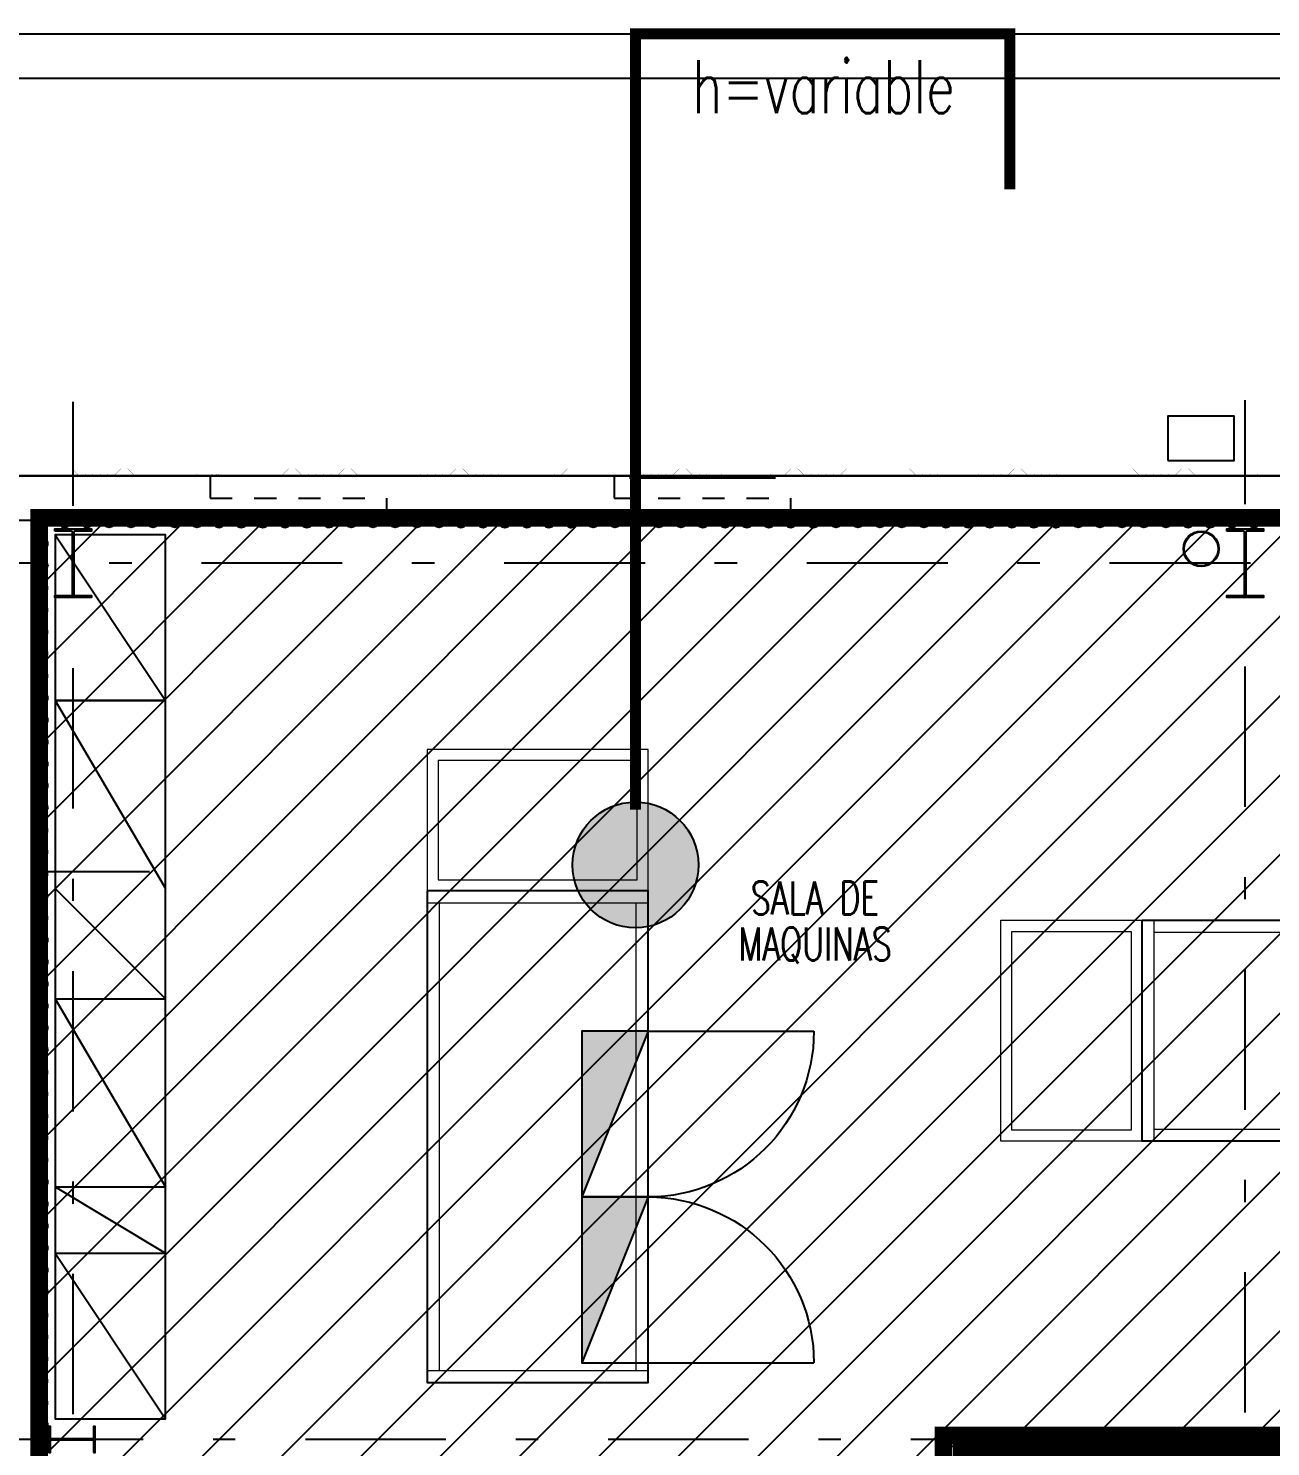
# Model space of a CAD drawing. Header units: millimetres. Extents: x -77 to 207, y -160 to 187.
# Drawn here: x -53.25 to -47.62, y 37.39 to 43.8 of the extents above; entities that cross this region are included whole.
import ezdxf
from ezdxf.enums import TextEntityAlignment as Align
from ezdxf.xclip import XClip

# ---------------------------------------------------------------- set-up
doc = ezdxf.new("R2010")
doc.units = ezdxf.units.MM
doc.header["$LTSCALE"] = 0.1
for name, pattern in [('X REF - ANELO INST bind$0$X REF - ANELO$0$DASHDOT2', [12.7, 6.35, -3.175, 0, -3.175]), ('X REF - ANELO INST bind$0$X REF - ANELO$0$DASHED', [0.75, 0.5, -0.25]), ('X REF - ANELO INST bind$0$X REF - ANELO$0$HIDDEN2', [0.1875, 0.125, -0.0625])]:
    doc.linetypes.add(name, pattern=pattern)
for name, color, linetype in [('C01 Foil blanco', 30, 'Continuous'), ('X REF - ANELO INST bind$0$X REF - ANELO EXT$0$E-REJILLAS', 8, 'Continuous'), ('X REF - ANELO INST bind$0$X REF - ANELO EXT$0$RLV-CORDONES', 8, 'Continuous'), ('X REF - ANELO INST bind$0$X REF - ANELO$0$A-CHAPA ACANALADA', 8, 'Continuous'), ('X REF - ANELO INST bind$0$X REF - ANELO$0$A-CHAPA TRAPEZOIDAL', 8, 'Continuous'), ('X REF - ANELO INST bind$0$X REF - ANELO$0$A-TABIQUE HºAº', 7, 'Continuous'), ('X REF - ANELO INST bind$0$X REF - ANELO$0$C-METALICA', 8, 'Continuous'), ('X REF - ANELO INST bind$0$X REF - ANELO$0$E-GENERAL', 8, 'Continuous'), ('X REF - ANELO INST bind$0$X REF - ANELO$0$E-MONTANTE PLUVIAL', 8, 'Continuous'), ('X REF - ANELO INST bind$0$X REF - ANELO$0$MET-COLUMNA METALICA', 7, 'Continuous'), ('X REF - ANELO INST bind$0$X REF - ANELO$0$MET-EJE CABRIADAS', 8, 'X REF - ANELO INST bind$0$X REF - ANELO$0$DASHDOT2'), ('X REF - ANELO INST bind$0$X REF - ANELO$0$R-NOMBRE LOCAL', 7, 'Continuous')]:
    doc.layers.add(name, color=color, linetype=linetype)
doc.styles.get("Standard").update_dxf_attribs({"font": 'arial.ttf'})
doc.styles.add('X REF - ANELO INST bind$0$X REF - ANELO$0$VAUX', font='romans.shx', dxfattribs={"width": 0.85})

# ---------------------------------------------------------------- blocks, each defined once
blk = doc.blocks.new('X REF - ANELO INST bind$0$X REF - ANELO$0$CMETP')
at = {"layer": 'X REF - ANELO INST bind$0$X REF - ANELO$0$MET-COLUMNA METALICA'}
blk.add_hatch(color=256, dxfattribs=at).paths.add_polyline_path([(-0.0825, 0), (-0.0825, 0.0097), (-0.0073, 0.0097, 0.414214), (-0.0029, 0.0141), (-0.0029, 0.2958, 0.414214), (-0.0073, 0.3002), (-0.0825, 0.3002), (-0.0825, 0.31), (0.0825, 0.31), (0.0825, 0.3002), (0.0073, 0.3002, 0.414214), (0.0029, 0.2958), (0.0029, 0.0141, 0.414214), (0.0073, 0.0097), (0.0825, 0.0097), (0.0825, 0)])
blk.add_lwpolyline([(0.0825, 0.3002), (0.0825, 0.31), (-0.0825, 0.31), (-0.0825, 0.3002), (-0.0073, 0.3002, -0.414214), (-0.0029, 0.2958), (-0.0029, 0.0141, -0.414214), (-0.0073, 0.0097), (-0.0825, 0.0097), (-0.0825, 0), (0.0825, 0), (0.0825, 0.0097), (0.0073, 0.0097, -0.414214), (0.0029, 0.0141), (0.0029, 0.2958, -0.414214), (0.0073, 0.3002)], format="xyb", close=True, dxfattribs=at)
blk = doc.blocks.new('X REF - ANELO INST bind$0$X REF - ANELO$0$COL MET 20')
at = {"layer": 'X REF - ANELO INST bind$0$X REF - ANELO$0$MET-COLUMNA METALICA'}
blk.add_hatch(color=256, dxfattribs=at).paths.add_polyline_path([(-0.0971, -0.0036, -0.414214), (-0.0935, 0), (0.0935, 0, -0.414214), (0.0971, -0.0036), (0.0971, -0.0568), (0.1045, -0.0568), (0.1045, 0.0615), (0.0971, 0.0615), (0.0971, 0.0083, -0.414214), (0.0935, 0.0047), (-0.0935, 0.0047, -0.414214), (-0.0971, 0.0083), (-0.0971, 0.0615), (-0.1045, 0.0615), (-0.1045, -0.0568), (-0.0971, -0.0568)])
blk.add_lwpolyline([(-0.0971, -0.0568), (-0.1045, -0.0568), (-0.1045, 0.0615), (-0.0971, 0.0615), (-0.0971, 0.0083, 0.414214), (-0.0935, 0.0047), (0.0935, 0.0047, 0.414214), (0.0971, 0.0083), (0.0971, 0.0615), (0.1045, 0.0615), (0.1045, -0.0568), (0.0971, -0.0568), (0.0971, -0.0036, 0.414214), (0.0935, 0), (-0.0935, 0, 0.414214), (-0.0971, -0.0036)], format="xyb", close=True, dxfattribs=at)
blk = doc.blocks.new('X REF - ANELO INST bind$0$X REF - ANELO EXT$0$rpluvial')
blk.add_lwpolyline([(1964.5718, 1190.3267), (1964.8718, 1190.3267), (1964.8718, 1190.5267), (1964.5718, 1190.5267)], close=True)
blk = doc.blocks.new('X REF - ANELO INST bind$0$X REF - ANELO EXT')
at = {"layer": 'X REF - ANELO INST bind$0$X REF - ANELO EXT$0$RLV-CORDONES'}
blk.add_lwpolyline([(-61.6249, -4.2732), (-61.625, 34.4717), (-61.625, 34.4717), (-61.625, 34.4717), (-61.625, 34.4717), (-61.625, 34.4717), (-61.625, 34.4717), (-61.6249, 37.778, -0.414212), (-55.6249, 43.778), (-14.3976, 43.778)], format="xyb", dxfattribs=at)
at = {"layer": 'X REF - ANELO INST bind$0$X REF - ANELO EXT$0$RLV-CORDONES', "color": 253}
blk.add_lwpolyline([(-61.4249, -4.265), (-61.4249, 37.778, -0.414212), (-55.6249, 43.578), (-13.7467, 43.578)], format="xyb", dxfattribs=at)
at = {"layer": 'X REF - ANELO INST bind$0$X REF - ANELO EXT$0$E-REJILLAS'}
blk.add_blockref('X REF - ANELO INST bind$0$X REF - ANELO EXT$0$rpluvial', (-2012.6607, -1148.4785, 0.0103), dxfattribs=at)
blk = doc.blocks.new('X REF - ANELO INST bind$0$X REF - ANELO$0$CF')
at = {"layer": 'X REF - ANELO INST bind$0$X REF - ANELO$0$E-GENERAL', "ltscale": 2000}
h = blk.add_hatch(color=256, dxfattribs=at)
edge = h.paths.add_edge_path(flags=17)
edge.add_line((-1.6836, -1.1), (-0.9336, -0.8))
h.paths.add_polyline_path([(-1.6836, -1.1), (-0.9336, -0.8), (-1.6836, -0.8)])
h = blk.add_hatch(color=256, dxfattribs=at)
edge = h.paths.add_edge_path(flags=17)
edge.add_line((-0.9336, -1.1), (-0.1836, -0.8))
h.paths.add_polyline_path([(-0.9336, -1.1), (-0.1836, -0.8), (-0.9336, -0.8)])
at = {"layer": 'X REF - ANELO INST bind$0$X REF - ANELO$0$E-GENERAL', "lineweight": 0}
for p, q in [((-2.3186, -0.1), (-2.3186, -1.1)), ((-2.2636, -1.1), (-2.2636, -0.1)), ((-0.1486, -0.155), (-2.2636, -0.155))]:
    blk.add_line(p, q, dxfattribs=at)
at = {"layer": 'X REF - ANELO INST bind$0$X REF - ANELO$0$E-GENERAL', "ltscale": 2000}
for p, q in [((-1.6836, -1.1), (-0.9336, -0.8)), ((-0.9336, -1.1), (-0.1836, -0.8))]:
    blk.add_line(p, q, dxfattribs=at)
at = {"layer": 'X REF - ANELO INST bind$0$X REF - ANELO$0$E-GENERAL'}
for p, q in [((-1.6836, -1.1), (-1.6836, -1.85)), ((-0.1836, -1.1), (-0.1836, -1.85))]:
    blk.add_line(p, q, dxfattribs=at)
at = {"layer": 'X REF - ANELO INST bind$0$X REF - ANELO$0$E-GENERAL', "lineweight": 0}
for points in [[(-2.3186, -1.1), (-2.9586, -1.1), (-2.9586, -0.1), (-2.3186, -0.1), (-2.3186, -1.1)], [(-0.0936, -1.1), (-0.0936, -0.1), (-0.1486, -0.1), (-0.1486, -1.1), (-0.0936, -1.1)], [(-2.2636, -1.045), (-0.1486, -1.045)]]:
    blk.add_lwpolyline(points, dxfattribs=at)
at = {"layer": 'X REF - ANELO INST bind$0$X REF - ANELO$0$E-GENERAL'}
blk.add_lwpolyline([(-2.3186, -0.1), (-0.0936, -0.1), (-0.0936, -1.1), (-2.3186, -1.1)], close=True, dxfattribs=at)
at = {"layer": 'X REF - ANELO INST bind$0$X REF - ANELO$0$E-GENERAL', "lineweight": 0}
blk.add_lwpolyline([(-2.9086, -0.15), (-2.3686, -0.15), (-2.3686, -1.05), (-2.9086, -1.05)], close=True, dxfattribs=at)
at = {"layer": 'X REF - ANELO INST bind$0$X REF - ANELO$0$E-GENERAL', "ltscale": 2000}
for points in [[(-1.6836, -1.1), (-1.6836, -0.8), (-0.9336, -0.8), (-0.9336, -1.1)], [(-0.9336, -1.1), (-0.9336, -0.8), (-0.1836, -0.8), (-0.1836, -1.1)]]:
    blk.add_lwpolyline(points, close=True, dxfattribs=at)
at = {"layer": 'X REF - ANELO INST bind$0$X REF - ANELO$0$E-GENERAL'}
for centre, start, end in [((-1.6836, -1.1), 270, 0), ((-0.1836, -1.1), 180, 270)]:
    blk.add_arc(centre, 0.75, start, end, dxfattribs=at)
blk = doc.blocks.new('X REF - ANELO INST bind$0$X REF - ANELO$0$N Local')
at = {"layer": 'X REF - ANELO INST bind$0$X REF - ANELO$0$R-NOMBRE LOCAL', "lineweight": 0, "style": 'X REF - ANELO INST bind$0$X REF - ANELO$0$VAUX', "width": 0.85}
for p in [(6337.5718, -934.4549), (6337.5718, -934.7149)]:
    blk.add_attdef('NOMBRE', text='', height=0.1823, dxfattribs=at).set_placement(p, align=Align.CENTER)
blk = doc.blocks.new('X REF - ANELO INST bind$0$X REF - ANELO')
at = {"color": 254}
blk.add_line((-50.5258, 41.769), (-49.8658, 41.769), dxfattribs=at)
at = {"layer": 'X REF - ANELO INST bind$0$X REF - ANELO$0$A-CHAPA ACANALADA'}
for points, elevation in [([(-53.1884, 41.5465, 0.275572), (-53.1621, 41.5532), (-53.148, 41.5672, -0.414214), (-53.1149, 41.5672), (-53.1009, 41.5532, 0.414214), (-53.0634, 41.5532), (-53.0493, 41.5672, -0.414214), (-53.0149, 41.5672), (-53.0009, 41.5532, 0.219544), (-52.9795, 41.5453)], 0.0006), ([(-53.172, 41.5469), (-53.1813, 41.5376, 0.414214), (-53.1813, 41.5046), (-53.1672, 41.4905, -0.414214), (-53.1672, 41.453), (-53.1813, 41.439, 0.414214), (-53.1813, 41.4046), (-53.1672, 41.3905, -0.219544), (-53.1593, 41.3691)], 0), ([(-52.4338, 41.5736), (-52.4341, 41.5736, 0.181707), (-52.451, 41.5672), (-52.465, 41.5532, -0.414214), (-52.5025, 41.5532), (-52.5166, 41.5672, 0.414214), (-52.551, 41.5672), (-52.565, 41.5532, -0.414214), (-52.6025, 41.5532), (-52.6166, 41.5672, 0.414214), (-52.6497, 41.5672), (-52.6637, 41.5532, -0.414214), (-52.7012, 41.5532), (-52.7152, 41.5672, 0.414214), (-52.7497, 41.5672), (-52.7637, 41.5532, -0.414214), (-52.8012, 41.5532), (-52.8152, 41.5672, 0.414214), (-52.8483, 41.5672), (-52.8624, 41.5532, -0.414214), (-52.8999, 41.5532), (-52.9139, 41.5672, 0.414214), (-52.9483, 41.5672), (-52.9624, 41.5532, -0.219544), (-52.9838, 41.5453, -0.923906)], 0.0006), ([(-52.4338, 41.5736), (-52.4335, 41.5736, -0.181707), (-52.4166, 41.5672), (-52.4025, 41.5532, 0.414214), (-52.365, 41.5532), (-52.351, 41.5672, -0.414214), (-52.3166, 41.5672), (-52.3025, 41.5532, 0.414214), (-52.265, 41.5532), (-52.251, 41.5672, -0.414214), (-52.2179, 41.5672), (-52.2039, 41.5532, 0.414214), (-52.1664, 41.5532), (-52.1523, 41.5672, -0.414214), (-52.1179, 41.5672), (-52.1039, 41.5532, 0.414214), (-52.0664, 41.5532), (-52.0523, 41.5672, -0.414214), (-52.0192, 41.5672), (-52.0052, 41.5532, 0.414214), (-51.9677, 41.5532), (-51.9537, 41.5672, -0.414214), (-51.9192, 41.5672), (-51.9052, 41.5532, 0.219544), (-51.8838, 41.5453, 0.923906)], 0.0006), ([(-51.3381, 41.5735), (-51.3384, 41.5735, 0.181707), (-51.3553, 41.5672), (-51.3693, 41.5531, -0.414214), (-51.4068, 41.5531), (-51.4209, 41.5672, 0.414214), (-51.4553, 41.5672), (-51.4693, 41.5531, -0.414214), (-51.5068, 41.5531), (-51.5209, 41.5672, 0.414214), (-51.554, 41.5672), (-51.568, 41.5531, -0.414214), (-51.6055, 41.5531), (-51.6195, 41.5672, 0.414214), (-51.654, 41.5672), (-51.668, 41.5531, -0.414214), (-51.7055, 41.5531), (-51.7195, 41.5672, 0.414214), (-51.7526, 41.5672), (-51.7667, 41.5531, -0.414214), (-51.8042, 41.5531), (-51.8182, 41.5672, 0.414214), (-51.8526, 41.5672), (-51.8667, 41.5532, -0.219544), (-51.8881, 41.5453, -0.923906)], 0.0006), ([(-51.3387, 41.5735), (-51.3384, 41.5735, -0.181707), (-51.3215, 41.5672), (-51.3075, 41.5531, 0.414214), (-51.27, 41.5531), (-51.2559, 41.5672, -0.414214), (-51.2215, 41.5672), (-51.2075, 41.5531, 0.414214), (-51.17, 41.5531), (-51.1559, 41.5672, -0.414214), (-51.1228, 41.5672), (-51.1088, 41.5531, 0.414214), (-51.0713, 41.5531), (-51.0573, 41.5672, -0.414214), (-51.0228, 41.5672), (-51.0088, 41.5531, 0.414214), (-50.9713, 41.5531), (-50.9573, 41.5672, -0.414214), (-50.9242, 41.5672), (-50.9101, 41.5531, 0.414214), (-50.8726, 41.5531), (-50.8586, 41.5672, -0.414214), (-50.8242, 41.5672), (-50.8101, 41.5531, 0.219544), (-50.7887, 41.5452, 0.923906)], 0.0006), ([(-50.243, 41.5735), (-50.2433, 41.5735, 0.181707), (-50.2602, 41.5672), (-50.2743, 41.5531, -0.414214), (-50.3118, 41.5531), (-50.3258, 41.5672, 0.414214), (-50.3602, 41.5672), (-50.3743, 41.5531, -0.414214), (-50.4118, 41.5531), (-50.4258, 41.5672, 0.414214), (-50.4589, 41.5672), (-50.4729, 41.5531, -0.414214), (-50.5104, 41.5531), (-50.5245, 41.5672, 0.414214), (-50.5589, 41.5672), (-50.5729, 41.5531, -0.414214), (-50.6104, 41.5531), (-50.6245, 41.5672, 0.414214), (-50.6576, 41.5672), (-50.6716, 41.5531, -0.414214), (-50.7091, 41.5531), (-50.7231, 41.5672, 0.414214), (-50.7576, 41.5672), (-50.7716, 41.5531, -0.219544), (-50.793, 41.5452, -0.923906)], 0.0006), ([(-50.2437, 41.5735), (-50.2434, 41.5735, -0.181707), (-50.2265, 41.5672), (-50.2125, 41.5531, 0.414214), (-50.175, 41.5531), (-50.1609, 41.5672, -0.414214), (-50.1265, 41.5672), (-50.1125, 41.5531, 0.414214), (-50.075, 41.5531), (-50.0609, 41.5672, -0.414214), (-50.0278, 41.5672), (-50.0138, 41.5531, 0.414214), (-49.9763, 41.5531), (-49.9622, 41.5672, -0.414214), (-49.9278, 41.5672), (-49.9138, 41.5531, 0.414214), (-49.8763, 41.5531), (-49.8622, 41.5672, -0.414214), (-49.8292, 41.5672), (-49.8151, 41.5531, 0.414214), (-49.7776, 41.5531), (-49.7636, 41.5672, -0.414214), (-49.7292, 41.5672), (-49.7151, 41.5531, 0.219544), (-49.6937, 41.5452, 0.923906)], 0.0006), ([(-49.1437, 41.5735), (-49.144, 41.5735, 0.181707), (-49.1609, 41.5671), (-49.175, 41.5531, -0.414214), (-49.2125, 41.5531), (-49.2265, 41.5671, 0.414214), (-49.2609, 41.5671), (-49.275, 41.5531, -0.414214), (-49.3125, 41.5531), (-49.3265, 41.5671, 0.414214), (-49.3596, 41.5671), (-49.3736, 41.5531, -0.414214), (-49.4111, 41.5531), (-49.4252, 41.5671, 0.414214), (-49.4596, 41.5671), (-49.4736, 41.5531, -0.414214), (-49.5111, 41.5531), (-49.5252, 41.5671, 0.414214), (-49.5583, 41.5671), (-49.5723, 41.5531, -0.414214), (-49.6098, 41.5531), (-49.6238, 41.5672, 0.414214), (-49.6583, 41.5672), (-49.6723, 41.5531, -0.219544), (-49.6937, 41.5452, -0.923906)], 0.0006), ([(-49.1437, 41.5735), (-49.1434, 41.5735, -0.181707), (-49.1265, 41.5671), (-49.1125, 41.5531, 0.414214), (-49.075, 41.5531), (-49.0609, 41.5671, -0.414214), (-49.0265, 41.5671), (-49.0125, 41.5531, 0.414214), (-48.975, 41.5531), (-48.9609, 41.5671, -0.414214), (-48.9278, 41.5671), (-48.9138, 41.5531, 0.414214), (-48.8763, 41.5531), (-48.8622, 41.5671, -0.414214), (-48.8278, 41.5671), (-48.8138, 41.5531, 0.414214), (-48.7763, 41.5531), (-48.7622, 41.5671, -0.414214), (-48.7292, 41.5671), (-48.7151, 41.5531, 0.414214), (-48.6776, 41.5531), (-48.6636, 41.5671, -0.414214), (-48.6292, 41.5671), (-48.6151, 41.5531, 0.219544), (-48.5937, 41.5452, 0.923906)], 0.0006), ([(-48.048, 41.5735), (-48.0483, 41.5735, 0.181707), (-48.0652, 41.5671), (-48.0792, 41.5531, -0.414214), (-48.1167, 41.5531), (-48.1308, 41.5671, 0.414214), (-48.1652, 41.5671), (-48.1792, 41.5531, -0.414214), (-48.2167, 41.5531), (-48.2308, 41.5671, 0.414214), (-48.2638, 41.5671), (-48.2779, 41.5531, -0.414214), (-48.3154, 41.5531), (-48.3294, 41.5671, 0.414214), (-48.3638, 41.5671), (-48.3779, 41.5531, -0.414214), (-48.4154, 41.5531), (-48.4294, 41.5671, 0.414214), (-48.4625, 41.5671), (-48.4765, 41.5531, -0.414214), (-48.514, 41.5531), (-48.5281, 41.5671, 0.414214), (-48.5625, 41.5671), (-48.5765, 41.5531, -0.219544), (-48.598, 41.5452, -0.923906)], 0.0006), ([(-48.048, 41.5735), (-48.0476, 41.5735, -0.181707), (-48.0308, 41.5671), (-48.0167, 41.5531, 0.414214), (-47.9792, 41.5531), (-47.9652, 41.5671, -0.414214), (-47.9308, 41.5671), (-47.9167, 41.5531, 0.414214), (-47.8792, 41.5531), (-47.8652, 41.5671, -0.414214), (-47.8321, 41.5671), (-47.818, 41.5531, 0.414214), (-47.7805, 41.5531), (-47.7665, 41.5671, -0.414214), (-47.7321, 41.5671), (-47.718, 41.5531, 0.414214), (-47.6805, 41.5531), (-47.6665, 41.5671, -0.414214), (-47.6334, 41.5671), (-47.6194, 41.5531, 0.414214)], 0.0006), ([(-53.1876, 40.8234), (-53.1876, 40.8237, -0.181707), (-53.1813, 40.8406), (-53.1672, 40.8547, 0.414214), (-53.1672, 40.8922), (-53.1813, 40.9062, -0.414214), (-53.1813, 40.9406), (-53.1672, 40.9547, 0.414214), (-53.1672, 40.9922), (-53.1813, 41.0062, -0.414214), (-53.1813, 41.0393), (-53.1672, 41.0533, 0.414214), (-53.1672, 41.0908), (-53.1813, 41.1049, -0.414214), (-53.1813, 41.1393), (-53.1672, 41.1533, 0.414214), (-53.1672, 41.1908), (-53.1813, 41.2049, -0.414214), (-53.1813, 41.238), (-53.1672, 41.252, 0.414214), (-53.1672, 41.2895), (-53.1813, 41.3035, -0.414214), (-53.1813, 41.338), (-53.1672, 41.352, 0.219544), (-53.1593, 41.3734, 0.923906)], 0), ([(-53.1876, 40.8234), (-53.1876, 40.8231, 0.181707), (-53.1813, 40.8062), (-53.1672, 40.7922, -0.414214), (-53.1672, 40.7547), (-53.1813, 40.7406, 0.414214), (-53.1813, 40.7062), (-53.1672, 40.6922, -0.414214), (-53.1672, 40.6547), (-53.1813, 40.6406, 0.414214), (-53.1813, 40.6075), (-53.1672, 40.5935, -0.414214), (-53.1672, 40.556), (-53.1813, 40.5419, 0.414214), (-53.1813, 40.5075), (-53.1672, 40.4935, -0.414214), (-53.1672, 40.456), (-53.1813, 40.4419, 0.414214), (-53.1813, 40.4089), (-53.1672, 40.3948, -0.414214), (-53.1672, 40.3573), (-53.1813, 40.3433, 0.414214), (-53.1813, 40.3089), (-53.1672, 40.2948, -0.219544), (-53.1593, 40.2734, -0.923906)], 0), ([(-53.1876, 39.7277), (-53.1876, 39.728, -0.181707), (-53.1813, 39.7449), (-53.1672, 39.759, 0.414214), (-53.1672, 39.7965), (-53.1813, 39.8105, -0.414214), (-53.1813, 39.8449), (-53.1672, 39.859, 0.414214), (-53.1672, 39.8965), (-53.1813, 39.9105, -0.414214), (-53.1813, 39.9436), (-53.1672, 39.9576, 0.414214), (-53.1672, 39.9951), (-53.1813, 40.0092, -0.414214), (-53.1813, 40.0436), (-53.1672, 40.0576, 0.414214), (-53.1672, 40.0951), (-53.1813, 40.1092, -0.414214), (-53.1813, 40.1423), (-53.1672, 40.1563, 0.414214), (-53.1672, 40.1938), (-53.1813, 40.2078, -0.414214), (-53.1813, 40.2423), (-53.1672, 40.2563, 0.219544), (-53.1593, 40.2777, 0.923906)], 0), ([(-53.1876, 39.7283), (-53.1876, 39.728, 0.181707), (-53.1813, 39.7111), (-53.1672, 39.6971, -0.414214), (-53.1672, 39.6596), (-53.1813, 39.6455, 0.414214), (-53.1813, 39.6111), (-53.1672, 39.5971, -0.414214), (-53.1672, 39.5596), (-53.1813, 39.5455, 0.414214), (-53.1813, 39.5125), (-53.1672, 39.4984, -0.414214), (-53.1672, 39.4609), (-53.1813, 39.4469, 0.414214), (-53.1813, 39.4125), (-53.1672, 39.3984, -0.414214), (-53.1672, 39.3609), (-53.1813, 39.3469, 0.414214), (-53.1813, 39.3138), (-53.1672, 39.2998, -0.414214), (-53.1672, 39.2623), (-53.1813, 39.2482, 0.414214), (-53.1813, 39.2138), (-53.1672, 39.1998, -0.219544), (-53.1593, 39.1783, -0.923906)], 0), ([(-53.1876, 38.6326), (-53.1876, 38.633, -0.181707), (-53.1813, 38.6499), (-53.1672, 38.6639, 0.414214), (-53.1672, 38.7014), (-53.1813, 38.7154, -0.414214), (-53.1813, 38.7499), (-53.1672, 38.7639, 0.414214), (-53.1672, 38.8014), (-53.1813, 38.8154, -0.414214), (-53.1813, 38.8485), (-53.1672, 38.8626, 0.414214), (-53.1672, 38.9001), (-53.1813, 38.9141, -0.414214), (-53.1813, 38.9485), (-53.1672, 38.9626, 0.414214), (-53.1672, 39.0001), (-53.1813, 39.0141, -0.414214), (-53.1813, 39.0472), (-53.1672, 39.0612, 0.414214), (-53.1672, 39.0987), (-53.1813, 39.1128, -0.414214), (-53.1813, 39.1472), (-53.1672, 39.1612, 0.219544), (-53.1593, 39.1826, 0.923906)], 0), ([(-53.1876, 38.6333), (-53.1876, 38.633, 0.181707), (-53.1813, 38.6161), (-53.1672, 38.6021, -0.414214), (-53.1672, 38.5646), (-53.1813, 38.5505, 0.414214), (-53.1813, 38.5161), (-53.1672, 38.5021, -0.414214), (-53.1672, 38.4646), (-53.1813, 38.4505, 0.414214), (-53.1813, 38.4175), (-53.1672, 38.4034, -0.414214), (-53.1672, 38.3659), (-53.1813, 38.3519, 0.414214), (-53.1813, 38.3175), (-53.1672, 38.3034, -0.414214), (-53.1672, 38.2659), (-53.1813, 38.2519, 0.414214), (-53.1813, 38.2188), (-53.1672, 38.2047, -0.414214), (-53.1672, 38.1672), (-53.1813, 38.1532, 0.414214), (-53.1813, 38.1188), (-53.1672, 38.1047, -0.219544), (-53.1593, 38.0833, -0.923906)], 0), ([(-53.1876, 37.5333), (-53.1876, 37.5336, -0.181707), (-53.1813, 37.5505), (-53.1672, 37.5646, 0.414214), (-53.1672, 37.6021), (-53.1813, 37.6161, -0.414214), (-53.1813, 37.6505), (-53.1672, 37.6646, 0.414214), (-53.1672, 37.7021), (-53.1813, 37.7161, -0.414214), (-53.1813, 37.7492), (-53.1672, 37.7633, 0.414214), (-53.1672, 37.8008), (-53.1813, 37.8148, -0.414214), (-53.1813, 37.8492), (-53.1672, 37.8633, 0.414214), (-53.1672, 37.9008), (-53.1813, 37.9148, -0.414214), (-53.1813, 37.9479), (-53.1672, 37.9619, 0.414214), (-53.1672, 37.9994), (-53.1813, 38.0135, -0.414214), (-53.1813, 38.0479), (-53.1672, 38.0619, 0.219544), (-53.1593, 38.0833, 0.923906)], 0), ([(-53.1876, 37.5333), (-53.1876, 37.533, 0.181707), (-53.1813, 37.5161), (-53.1672, 37.5021, -0.414214), (-53.1672, 37.4646), (-53.1813, 37.4505, 0.414214), (-53.1813, 37.4161), (-53.1672, 37.4021, -0.414214), (-53.1672, 37.3646)], 0)]:
    blk.add_lwpolyline(points, format="xyb", dxfattribs=dict(at, elevation=elevation))
at = {"layer": 'X REF - ANELO INST bind$0$X REF - ANELO$0$A-CHAPA TRAPEZOIDAL', "linetype": 'X REF - ANELO INST bind$0$X REF - ANELO$0$HIDDEN2'}
for points in [[(-52.3497, 41.7828, 0.0006, 0.0006, 0), (-52.403, 41.7828, 0.0006, 0.0006, 0), (-52.3837, 41.7868, 0.0006, 0.0006, 0), (-52.4143, 41.7868, 0.0006, 0.0006, 0), (-52.4183, 41.7828, 0.0006, 0.0006, 0), (-52.4483, 41.7828, 0.0006, 0.0006, 0), (-52.4523, 41.7868, 0.0006, 0.0006, 0), (-52.4823, 41.7868, 0.0006, 0.0006, 0), (-52.4863, 41.7828, 0.0006, 0.0006, 0), (-52.5163, 41.7828, 0.0006, 0.0006, 0), (-52.5446, 41.8111, 0.0006, 0.0006, 0), (-52.5746, 41.8111, 0.0006, 0.0006, 0), (-52.6028, 41.7828, 0.0006, 0.0006, 0), (-52.6328, 41.7828, 0.0006, 0.0006, 0), (-52.6368, 41.7868, 0.0006, 0.0006, 0), (-52.6668, 41.7868, 0.0006, 0.0006, 0), (-52.6708, 41.7828, 0.0006, 0.0006, 0), (-52.7008, 41.7828, 0.0006, 0.0006, 0), (-52.7048, 41.7868, 0.0006, 0.0006, 0), (-52.7348, 41.7868, 0.0006, 0.0006, 0), (-52.7388, 41.7828, 0.0006, 0.0006, 0), (-52.7688, 41.7828, 0.0006, 0.0006, 0), (-52.7971, 41.8111, 0.0006, 0.0006, 0), (-52.8271, 41.8111, 0.0006, 0.0006, 0), (-52.8554, 41.7828, 0.0006, 0.0006, 0), (-52.8854, 41.7828, 0.0006, 0.0006, 0), (-52.8894, 41.7868, 0.0006, 0.0006, 0), (-52.9194, 41.7868, 0.0006, 0.0006, 0), (-52.9234, 41.7828, 0.0006, 0.0006, 0), (-52.9534, 41.7828, 0.0006, 0.0006, 0), (-52.9574, 41.7868, 0.0006, 0.0006, 0), (-52.9874, 41.7868, 0.0006, 0.0006, 0), (-52.9914, 41.7828, 0.0006, 0.0006, 0), (-53.0214, 41.7828, 0.0006, 0.0006, 0), (-53.0497, 41.8111, 0.0006, 0.0006, 0), (-53.0797, 41.8111, 0.0006, 0.0006, 0), (-53.108, 41.7828, 0.0006, 0.0006, 0), (-53.138, 41.7828, 0.0006, 0.0006, 0), (-53.142, 41.7868, 0.0006, 0.0006, 0), (-53.172, 41.7868, 0.0006, 0.0006, 0), (-53.176, 41.7828, 0.0006, 0.0006, 0), (-53.206, 41.7828, 0.0006, 0.0006, 0), (-53.21, 41.7868, 0.0006, 0.0006, 0), (-53.24, 41.7868, 0.0006, 0.0006, 0), (-53.244, 41.7828, 0.0006, 0.0006, 0), (-53.274, 41.7828, 0.0006, 0.0006, 0)], [(-50.8337, 41.7828, 0.0006, 0.0006, 0), (-50.8637, 41.7828, 0.0006, 0.0006, 0), (-50.8677, 41.7868, 0.0006, 0.0006, 0), (-50.8983, 41.7868, 0.0006, 0.0006, 0), (-50.9023, 41.7828, 0.0006, 0.0006, 0), (-50.9323, 41.7828, 0.0006, 0.0006, 0), (-50.9363, 41.7868, 0.0006, 0.0006, 0), (-50.9663, 41.7868, 0.0006, 0.0006, 0), (-50.9703, 41.7828, 0.0006, 0.0006, 0), (-51.0003, 41.7828, 0.0006, 0.0006, 0), (-51.0286, 41.8111, 0.0006, 0.0006, 0), (-51.0586, 41.8111, 0.0006, 0.0006, 0), (-51.0869, 41.7828, 0.0006, 0.0006, 0), (-51.1169, 41.7828, 0.0006, 0.0006, 0), (-51.1209, 41.7868, 0.0006, 0.0006, 0), (-51.1509, 41.7868, 0.0006, 0.0006, 0), (-51.1549, 41.7828, 0.0006, 0.0006, 0), (-51.1849, 41.7828, 0.0006, 0.0006, 0), (-51.1889, 41.7868, 0.0006, 0.0006, 0), (-51.2189, 41.7868, 0.0006, 0.0006, 0), (-51.2229, 41.7828, 0.0006, 0.0006, 0), (-51.2529, 41.7828, 0.0006, 0.0006, 0), (-51.2811, 41.8111, 0.0006, 0.0006, 0), (-51.3111, 41.8111, 0.0006, 0.0006, 0), (-51.3394, 41.7828, 0.0006, 0.0006, 0), (-51.3694, 41.7828, 0.0006, 0.0006, 0), (-51.3734, 41.7868, 0.0006, 0.0006, 0), (-51.4034, 41.7868, 0.0006, 0.0006, 0), (-51.4074, 41.7828, 0.0006, 0.0006, 0), (-51.4374, 41.7828, 0.0006, 0.0006, 0), (-51.4414, 41.7868, 0.0006, 0.0006, 0), (-51.4714, 41.7868, 0.0006, 0.0006, 0), (-51.4754, 41.7828, 0.0006, 0.0006, 0), (-51.5054, 41.7828, 0.0006, 0.0006, 0), (-51.5337, 41.8111, 0.0006, 0.0006, 0), (-51.5637, 41.8111, 0.0006, 0.0006, 0), (-51.592, 41.7828, 0.0006, 0.0006, 0), (-51.622, 41.7828, 0.0006, 0.0006, 0), (-51.626, 41.7868, 0.0006, 0.0006, 0), (-51.656, 41.7868, 0.0006, 0.0006, 0), (-51.66, 41.7828, 0.0006, 0.0006, 0), (-51.69, 41.7828, 0.0006, 0.0006, 0), (-51.694, 41.7868, 0.0006, 0.0006, 0), (-51.724, 41.7868, 0.0006, 0.0006, 0), (-51.728, 41.7828, 0.0006, 0.0006, 0), (-51.758, 41.7828, 0.0006, 0.0006, 0), (-51.7863, 41.8111, 0.0006, 0.0006, 0), (-51.8163, 41.8111, 0.0006, 0.0006, 0), (-51.8446, 41.7828, 0.0006, 0.0006, 0), (-51.8746, 41.7828, 0.0006, 0.0006, 0), (-51.8786, 41.7868, 0.0006, 0.0006, 0), (-51.9086, 41.7868, 0.0006, 0.0006, 0), (-51.9126, 41.7828, 0.0006, 0.0006, 0), (-51.9426, 41.7828, 0.0006, 0.0006, 0), (-51.9466, 41.7868, 0.0006, 0.0006, 0), (-51.9766, 41.7868, 0.0006, 0.0006, 0), (-51.9806, 41.7828, 0.0006, 0.0006, 0), (-52.0106, 41.7828, 0.0006, 0.0006, 0), (-52.0388, 41.8111, 0.0006, 0.0006, 0), (-52.0688, 41.8111, 0.0006, 0.0006, 0), (-52.0971, 41.7828, 0.0006, 0.0006, 0), (-52.1271, 41.7828, 0.0006, 0.0006, 0), (-52.1311, 41.7868, 0.0006, 0.0006, 0), (-52.1611, 41.7868, 0.0006, 0.0006, 0), (-52.1651, 41.7828, 0.0006, 0.0006, 0), (-52.1951, 41.7828, 0.0006, 0.0006, 0), (-52.1991, 41.7868, 0.0006, 0.0006, 0), (-52.2291, 41.7868, 0.0006, 0.0006, 0), (-52.2331, 41.7828, 0.0006, 0.0006, 0), (-52.2631, 41.7828, 0.0006, 0.0006, 0), (-52.2914, 41.8111, 0.0006, 0.0006, 0), (-52.3214, 41.8111, 0.0006, 0.0006, 0), (-52.3497, 41.7828, 0, 0, 0)], [(-49.8119, 41.7943, 0.0006, 0.0006, 0), (-49.8234, 41.7828, 0.0006, 0.0006, 0), (-49.8534, 41.7828, 0.0006, 0.0006, 0), (-49.8574, 41.7868, 0.0006, 0.0006, 0), (-49.8874, 41.7868, 0.0006, 0.0006, 0), (-49.8914, 41.7828, 0.0006, 0.0006, 0), (-49.9214, 41.7828, 0.0006, 0.0006, 0), (-49.9254, 41.7868, 0.0006, 0.0006, 0), (-49.9554, 41.7868, 0.0006, 0.0006, 0), (-49.9594, 41.7828, 0.0006, 0.0006, 0), (-49.9894, 41.7828, 0.0006, 0.0006, 0), (-50.0177, 41.8111, 0.0006, 0.0006, 0), (-50.0477, 41.8111, 0.0006, 0.0006, 0), (-50.076, 41.7828, 0.0006, 0.0006, 0), (-50.106, 41.7828, 0.0006, 0.0006, 0), (-50.11, 41.7868, 0.0006, 0.0006, 0), (-50.14, 41.7868, 0.0006, 0.0006, 0), (-50.144, 41.7828, 0.0006, 0.0006, 0), (-50.174, 41.7828, 0.0006, 0.0006, 0), (-50.178, 41.7868, 0.0006, 0.0006, 0), (-50.208, 41.7868, 0.0006, 0.0006, 0), (-50.212, 41.7828, 0.0006, 0.0006, 0), (-50.242, 41.7828, 0.0006, 0.0006, 0), (-50.2703, 41.8111, 0.0006, 0.0006, 0), (-50.3003, 41.8111, 0.0006, 0.0006, 0), (-50.3286, 41.7828, 0.0006, 0.0006, 0), (-50.3586, 41.7828, 0.0006, 0.0006, 0), (-50.3626, 41.7868, 0.0006, 0.0006, 0), (-50.3926, 41.7868, 0.0006, 0.0006, 0), (-50.3966, 41.7828, 0.0006, 0.0006, 0), (-50.4266, 41.7828, 0.0006, 0.0006, 0), (-50.4306, 41.7868, 0.0006, 0.0006, 0), (-50.4606, 41.7868, 0.0006, 0.0006, 0), (-50.4646, 41.7828, 0.0006, 0.0006, 0), (-50.4946, 41.7828, 0.0006, 0.0006, 0), (-50.5229, 41.8111, 0.0006, 0.0006, 0), (-50.5529, 41.8111, 0.0006, 0.0006, 0), (-50.5811, 41.7828, 0.0006, 0.0006, 0), (-50.6111, 41.7828, 0.0006, 0.0006, 0), (-50.6151, 41.7868, 0.0006, 0.0006, 0), (-50.6451, 41.7868, 0.0006, 0.0006, 0), (-50.6491, 41.7828, 0.0006, 0.0006, 0), (-50.6791, 41.7828, 0.0006, 0.0006, 0), (-50.6831, 41.7868, 0.0006, 0.0006, 0), (-50.7131, 41.7868, 0.0006, 0.0006, 0), (-50.7171, 41.7828, 0.0006, 0.0006, 0), (-50.7471, 41.7828, 0.0006, 0.0006, 0), (-50.7754, 41.8111, 0.0006, 0.0006, 0), (-50.8054, 41.8111, 0.0006, 0.0006, 0), (-50.8337, 41.7828, 0, 0, 0)], [(-49.0652, 41.7828, 0.0006, 0.0006, 0), (-49.0952, 41.7828, 0.0006, 0.0006, 0), (-49.0992, 41.7868, 0.0006, 0.0006, 0), (-49.1297, 41.7868, 0.0006, 0.0006, 0), (-49.1337, 41.7828, 0.0006, 0.0006, 0), (-49.1637, 41.7828, 0.0006, 0.0006, 0), (-49.1677, 41.7868, 0.0006, 0.0006, 0), (-49.1977, 41.7868, 0.0006, 0.0006, 0), (-49.2017, 41.7828, 0.0006, 0.0006, 0), (-49.2317, 41.7828, 0.0006, 0.0006, 0), (-49.26, 41.8111, 0.0006, 0.0006, 0), (-49.29, 41.8111, 0.0006, 0.0006, 0), (-49.3183, 41.7828, 0.0006, 0.0006, 0), (-49.3483, 41.7828, 0.0006, 0.0006, 0), (-49.3523, 41.7868, 0.0006, 0.0006, 0), (-49.3823, 41.7868, 0.0006, 0.0006, 0), (-49.3863, 41.7828, 0.0006, 0.0006, 0), (-49.4163, 41.7828, 0.0006, 0.0006, 0), (-49.4203, 41.7868, 0.0006, 0.0006, 0), (-49.4503, 41.7868, 0.0006, 0.0006, 0), (-49.4543, 41.7828, 0.0006, 0.0006, 0), (-49.4843, 41.7828, 0.0006, 0.0006, 0), (-49.5126, 41.8111, 0.0006, 0.0006, 0), (-49.5426, 41.8111, 0.0006, 0.0006, 0), (-49.5709, 41.7828, 0.0006, 0.0006, 0), (-49.6009, 41.7828, 0.0006, 0.0006, 0), (-49.6049, 41.7868, 0.0006, 0.0006, 0), (-49.6349, 41.7868, 0.0006, 0.0006, 0), (-49.6389, 41.7828, 0.0006, 0.0006, 0), (-49.6689, 41.7828, 0.0006, 0.0006, 0), (-49.6729, 41.7868, 0.0006, 0.0006, 0), (-49.7029, 41.7868, 0.0006, 0.0006, 0), (-49.7069, 41.7828, 0.0006, 0.0006, 0), (-49.7369, 41.7828, 0.0006, 0.0006, 0), (-49.7652, 41.8111, 0.0006, 0.0006, 0), (-49.7952, 41.8111, 0.0006, 0.0006, 0), (-49.8234, 41.7828, 0.0006, 0.0006, 0), (-49.8534, 41.7828, 0.0006, 0.0006, 0), (-49.8574, 41.7868, 0.0006, 0.0006, 0), (-49.8874, 41.7868, 0.0006, 0.0006, 0), (-49.8914, 41.7828, 0.0006, 0.0006, 0), (-49.9214, 41.7828, 0.0006, 0.0006, 0), (-49.9254, 41.7868, 0.0006, 0.0006, 0), (-49.9554, 41.7868, 0.0006, 0.0006, 0), (-49.9594, 41.7828, 0.0006, 0.0006, 0), (-49.9894, 41.7828, 0.0006, 0.0006, 0), (-50.0177, 41.8111, 0.0006, 0.0006, 0), (-50.0477, 41.8111, 0.0006, 0.0006, 0), (-50.076, 41.7828, 0.0006, 0.0006, 0), (-50.106, 41.7828, 0.0006, 0.0006, 0), (-50.11, 41.7868, 0.0006, 0.0006, 0), (-50.14, 41.7868, 0.0006, 0.0006, 0), (-50.144, 41.7828, 0.0006, 0.0006, 0), (-50.174, 41.7828, 0.0006, 0.0006, 0), (-50.178, 41.7868, 0.0006, 0.0006, 0), (-50.208, 41.7868, 0.0006, 0.0006, 0), (-50.212, 41.7828, 0.0006, 0.0006, 0), (-50.242, 41.7828, 0.0006, 0.0006, 0), (-50.2452, 41.786, 0.0006, 0.0006, 0)], [(-47.6178, 41.7828, 0.0006, 0.0006, 0), (-47.6478, 41.7828, 0.0006, 0.0006, 0), (-47.6518, 41.7868, 0.0006, 0.0006, 0), (-47.6818, 41.7868, 0.0006, 0.0006, 0), (-47.6858, 41.7828, 0.0006, 0.0006, 0), (-47.7158, 41.7828, 0.0006, 0.0006, 0), (-47.744, 41.8111, 0.0006, 0.0006, 0), (-47.774, 41.8111, 0.0006, 0.0006, 0), (-47.8023, 41.7828, 0.0006, 0.0006, 0), (-47.8323, 41.7828, 0.0006, 0.0006, 0), (-47.8363, 41.7868, 0.0006, 0.0006, 0), (-47.8663, 41.7868, 0.0006, 0.0006, 0), (-47.8703, 41.7828, 0.0006, 0.0006, 0), (-47.9003, 41.7828, 0.0006, 0.0006, 0), (-47.9043, 41.7868, 0.0006, 0.0006, 0), (-47.9343, 41.7868, 0.0006, 0.0006, 0), (-47.9383, 41.7828, 0.0006, 0.0006, 0), (-47.9683, 41.7828, 0.0006, 0.0006, 0), (-47.9966, 41.8111, 0.0006, 0.0006, 0), (-48.0266, 41.8111, 0.0006, 0.0006, 0), (-48.0549, 41.7828, 0.0006, 0.0006, 0), (-48.0849, 41.7828, 0.0006, 0.0006, 0), (-48.0889, 41.7868, 0.0006, 0.0006, 0), (-48.1189, 41.7868, 0.0006, 0.0006, 0), (-48.1229, 41.7828, 0.0006, 0.0006, 0), (-48.1529, 41.7828, 0.0006, 0.0006, 0), (-48.1569, 41.7868, 0.0006, 0.0006, 0), (-48.1869, 41.7868, 0.0006, 0.0006, 0), (-48.1909, 41.7828, 0.0006, 0.0006, 0), (-48.2209, 41.7828, 0.0006, 0.0006, 0), (-48.2492, 41.8111, 0.0006, 0.0006, 0), (-48.2792, 41.8111, 0.0006, 0.0006, 0), (-48.3075, 41.7828, 0.0006, 0.0006, 0), (-48.3375, 41.7828, 0.0006, 0.0006, 0), (-48.3415, 41.7868, 0.0006, 0.0006, 0), (-48.3715, 41.7868, 0.0006, 0.0006, 0), (-48.3755, 41.7828, 0.0006, 0.0006, 0), (-48.4055, 41.7828, 0.0006, 0.0006, 0), (-48.4095, 41.7868, 0.0006, 0.0006, 0), (-48.4395, 41.7868, 0.0006, 0.0006, 0), (-48.4435, 41.7828, 0.0006, 0.0006, 0), (-48.4735, 41.7828, 0.0006, 0.0006, 0), (-48.5017, 41.8111, 0.0006, 0.0006, 0), (-48.5317, 41.8111, 0.0006, 0.0006, 0), (-48.56, 41.7828, 0.0006, 0.0006, 0), (-48.59, 41.7828, 0.0006, 0.0006, 0), (-48.594, 41.7868, 0.0006, 0.0006, 0), (-48.624, 41.7868, 0.0006, 0.0006, 0), (-48.628, 41.7828, 0.0006, 0.0006, 0), (-48.658, 41.7828, 0.0006, 0.0006, 0), (-48.662, 41.7868, 0.0006, 0.0006, 0), (-48.692, 41.7868, 0.0006, 0.0006, 0), (-48.696, 41.7828, 0.0006, 0.0006, 0), (-48.726, 41.7828, 0.0006, 0.0006, 0), (-48.7543, 41.8111, 0.0006, 0.0006, 0), (-48.7843, 41.8111, 0.0006, 0.0006, 0), (-48.8126, 41.7828, 0.0006, 0.0006, 0), (-48.8426, 41.7828, 0.0006, 0.0006, 0), (-48.8466, 41.7868, 0.0006, 0.0006, 0), (-48.8766, 41.7868, 0.0006, 0.0006, 0), (-48.8806, 41.7828, 0.0006, 0.0006, 0), (-48.9106, 41.7828, 0.0006, 0.0006, 0), (-48.9146, 41.7868, 0.0006, 0.0006, 0), (-48.9446, 41.7868, 0.0006, 0.0006, 0), (-48.9486, 41.7828, 0.0006, 0.0006, 0), (-48.9786, 41.7828, 0.0006, 0.0006, 0), (-49.0069, 41.8111, 0.0006, 0.0006, 0), (-49.0369, 41.8111, 0.0006, 0.0006, 0), (-49.0652, 41.7828, 0, 0, 0)]]:
    blk.add_lwpolyline(points, format="xyseb", dxfattribs=at)
at = {"layer": 'X REF - ANELO INST bind$0$X REF - ANELO$0$A-TABIQUE HºAº'}
for p, q in [((-53.3884, 41.778), (-44.7588, 41.778)), ((-53.3884, 41.578), (-44.7588, 41.578)), ((-53.1884, 41.578), (-53.1884, 35.5035, 0))]:
    blk.add_line(p, q, dxfattribs=at)
blk.add_lwpolyline([(-53.3884, 41.578), (-32.7941, 41.578), (-32.7941, 41.778), (-53.3884, 41.778)], close=True, dxfattribs=at)
at = {"layer": 'X REF - ANELO INST bind$0$X REF - ANELO$0$A-TABIQUE HºAº', "elevation": 0}
blk.add_lwpolyline([(-53.1884, 35.5035), (-53.3884, 35.5035), (-53.3884, 41.578), (-53.1884, 41.578)], close=True, dxfattribs=at)
at = {"layer": 'X REF - ANELO INST bind$0$X REF - ANELO$0$C-METALICA', "linetype": 'X REF - ANELO INST bind$0$X REF - ANELO$0$DASHED'}
for p, q in [((-52.4241, 41.678, 0.0003), (-51.6239, 41.678, 0.0006)), ((-50.5961, 41.678, -0.0003), (-49.7958, 41.678))]:
    blk.add_line(p, q, dxfattribs=at)
blk.add_lwpolyline([(-52.4239, 41.578), (-51.6237, 41.578), (-51.6239, 41.778), (-52.4239, 41.778)], close=True, dxfattribs=at)
at = {"layer": 'X REF - ANELO INST bind$0$X REF - ANELO$0$C-METALICA', "linetype": 'X REF - ANELO INST bind$0$X REF - ANELO$0$DASHED', "elevation": -0.0006}
blk.add_lwpolyline([(-50.5958, 41.578), (-49.7957, 41.578), (-49.7958, 41.778), (-50.5958, 41.778)], close=True, dxfattribs=at)
at = {"layer": 'X REF - ANELO INST bind$0$X REF - ANELO$0$C-METALICA'}
blk.add_lwpolyline([(-49.0547, 37.3866), (-49.1047, 37.3866), (-49.1047, 37.4366), (-49.0547, 37.4366)], close=True, dxfattribs=at)
for points in [[(-49.0547, 37.4366), (-49.0297, 37.4366), (-49.0297, 37.3866), (-49.0547, 37.3866), (-49.0547, 37.4366)], [(-46.9892, 37.4066), (-49.0297, 37.4066), (-49.0297, 37.4166), (-46.9892, 37.4166)]]:
    blk.add_lwpolyline(points, dxfattribs=at)
at = {"layer": 'X REF - ANELO INST bind$0$X REF - ANELO$0$E-GENERAL'}
blk.add_lwpolyline([(-52.6256, 40.7619), (-52.6256, 41.5119), (-53.1256, 41.5119), (-53.1256, 40.7619)], close=True, dxfattribs=at)
at = {"layer": 'X REF - ANELO INST bind$0$X REF - ANELO$0$E-GENERAL', "ltscale": 5}
for points in [[(-53.1256, 41.5119), (-52.6256, 40.7619)], [(-53.1256, 40.7619), (-52.6256, 39.9119)], [(-53.1256, 40.7619), (-53.1256, 39.9119), (-53.1256, 39.4119), (-53.1256, 38.5619), (-53.1256, 38.2619), (-53.1256, 37.5119), (-52.6256, 37.5119), (-52.6256, 40.7619), (-53.1256, 40.7619)], [(-53.1256, 40.7619), (-52.6256, 39.9119)], [(-53.1984, 39.9881), (-52.6984, 39.9881)], [(-53.1984, 39.9881), (-52.6984, 39.9881)], [(-53.1256, 39.9119), (-52.6256, 39.4119)], [(-53.1256, 39.9119), (-52.6256, 39.4119)], [(-53.1256, 39.4119), (-52.6256, 39.4119)], [(-53.1256, 39.4119), (-52.6256, 38.5619)], [(-53.1256, 38.5619), (-52.6256, 38.5619)], [(-53.1256, 38.5619), (-52.6256, 38.2619)], [(-53.1256, 38.2619), (-52.6256, 38.2619)], [(-53.1256, 38.2619), (-52.6256, 37.5119)], [(-53.1256, 38.2619), (-52.6256, 38.2619)], [(-53.1256, 38.2619), (-52.6256, 37.5119)]]:
    blk.add_lwpolyline(points, dxfattribs=at)
at = {"layer": 'X REF - ANELO INST bind$0$X REF - ANELO$0$E-MONTANTE PLUVIAL'}
for radius in [0.08, 0.0765]:
    blk.add_circle((-47.9389, 41.4483, 0.0103), radius, dxfattribs=at)
at = {"layer": 'X REF - ANELO INST bind$0$X REF - ANELO$0$MET-EJE CABRIADAS'}
for p, q in [((-53.0439, -0.8271, -0.0011), (-53.0439, 42.1137, -0.0011)), ((-53.0439, -0.8271, -0.0011), (-53.0439, 42.1137, -0.0011)), ((-47.7395, -0.8196, 0.0194), (-47.7395, 42.1212, 0.0194)), ((1.6013, 41.3831), (-54.2829, 41.3831)), ((1.6043, 41.3831), (-54.2799, 41.3831)), ((-21.2176, 37.4187, -0.0001), (-54.2799, 37.4187, -0.0001))]:
    blk.add_line(p, q, dxfattribs=at)
for name, p in [('X REF - ANELO INST bind$0$X REF - ANELO EXT', (0, 0)), ('X REF - ANELO INST bind$0$X REF - ANELO$0$CF', (-45.8873, 39.8675))]:
    blk.add_blockref(name, p)
at = {"xscale": -1, "rotation": 90}
blk.add_blockref('X REF - ANELO INST bind$0$X REF - ANELO$0$CF', (-51.5416, 37.582), dxfattribs=at)
ref = blk.add_blockref('X REF - ANELO INST bind$0$X REF - ANELO$0$N Local', (5020.3716, 787.3575), dxfattribs=dict(xscale=-0.7999999999999545, yscale=0.8000000000000114, zscale=0.8))
ref.add_attrib('NOMBRE', 'SALA DE', dxfattribs={"layer": 'X REF - ANELO INST bind$0$X REF - ANELO$0$R-NOMBRE LOCAL', "lineweight": 0, "height": 0.15, "style": 'X REF - ANELO INST bind$0$X REF - ANELO$0$VAUX', "width": 0.7}).set_placement((-49.6859, 39.7935), align=Align.CENTER)
ref.add_attrib('NOMBRE', 'MAQUINAS', dxfattribs={"layer": 'X REF - ANELO INST bind$0$X REF - ANELO$0$R-NOMBRE LOCAL', "lineweight": 0, "height": 0.15, "style": 'X REF - ANELO INST bind$0$X REF - ANELO$0$VAUX', "width": 0.7}).set_placement((-49.6859, 39.5856), align=Align.CENTER)
at = {"layer": 'X REF - ANELO INST bind$0$X REF - ANELO$0$MET-COLUMNA METALICA', "xscale": -1}
for name, p in [('X REF - ANELO INST bind$0$X REF - ANELO$0$CMETP', (-53.044, 41.2281, -0.0205)), ('X REF - ANELO INST bind$0$X REF - ANELO$0$CMETP', (-47.7396, 41.2281)), ('X REF - ANELO INST bind$0$X REF - ANELO$0$COL MET 20', (-53.049, 37.4164, -0.0012))]:
    blk.add_blockref(name, p, dxfattribs=at)
blk = doc.blocks.new('X REF - ANELO INST bind')
ref = blk.add_blockref('X REF - ANELO INST bind$0$X REF - ANELO', (0, 0))
XClip(ref).set_block_clipping_path([(-76.9680737415, -24.7711317477), (92.9860355418, 61.1669630168)])

msp = doc.modelspace()

# ---------------------------------------------------------------- hatches: boundary and pattern name
at = {"layer": 'C01 Foil blanco'}
h = msp.add_hatch(dxfattribs=at)
h.set_pattern_fill('ANSI31', color=256, scale=0.08, style=0)
h.paths.add_polyline_path([(-44.7588, 37.4366), (-44.7588, 41.5881), (-53.1984, 41.588), (-53.1984, 33.6785), (-49.1059, 33.6785), (-49.1047, 37.4366)])
h = msp.add_hatch(color=256, dxfattribs=at)
edge = h.paths.add_edge_path()
edge.add_arc((-50.4989, 40.0179), 0.2848, 0, 360)

# ---------------------------------------------------------------- linework, layer by layer
for points, const_width, elevation in [([(-50.4989, 40.2684), (-50.4989, 43.778), (-48.8045, 43.778), (-48.8045, 43.0746)], 0.05, 0.0004), ([(-44.7588, 37.4366), (-44.7588, 41.5881), (-53.1984, 41.588), (-53.1984, 33.6785), (-49.1059, 33.6785), (-49.1047, 37.4366), (-44.7588, 37.4366)], 0.08, 0.0086), ([(-49.0214, 4.5849), (-49.0214, 14.5609), (-53.1984, 14.5609), (-53.1984, 16.7143), (-49.0215, 16.7143), (-49.0215, 37.3805), (-26.4226, 37.3805), (-26.4226, 33.4266), (-29.1206, 33.4266), (-29.1206, 29.2452), (-29.1206, 29.2452), (-42.6771, 29.2452), (-42.6764, 4.5849), (-49.0214, 4.585)], 0.08, -0.0366)]:
    msp.add_lwpolyline(points, dxfattribs=dict(at, const_width=const_width, elevation=elevation))
msp.add_circle((-50.4989, 40.0179, -0.0936), 0.2848, dxfattribs=at)

# ---------------------------------------------------------------- block references
msp.add_blockref('X REF - ANELO INST bind', (0, 0))

# ---------------------------------------------------------------- texts
at = {"layer": 'C01 Foil blanco', "color": 7, "insert": (-57.9365, 43.6592, -0.0041), "char_height": 0.24, "width": 8.958677, "attachment_point": 1}
msp.add_mtext('\\pi7.6947;{\\Fromans|c0;\\W0.7;h=variable}', dxfattribs=at)

doc.saveas('drawing.dxf')
